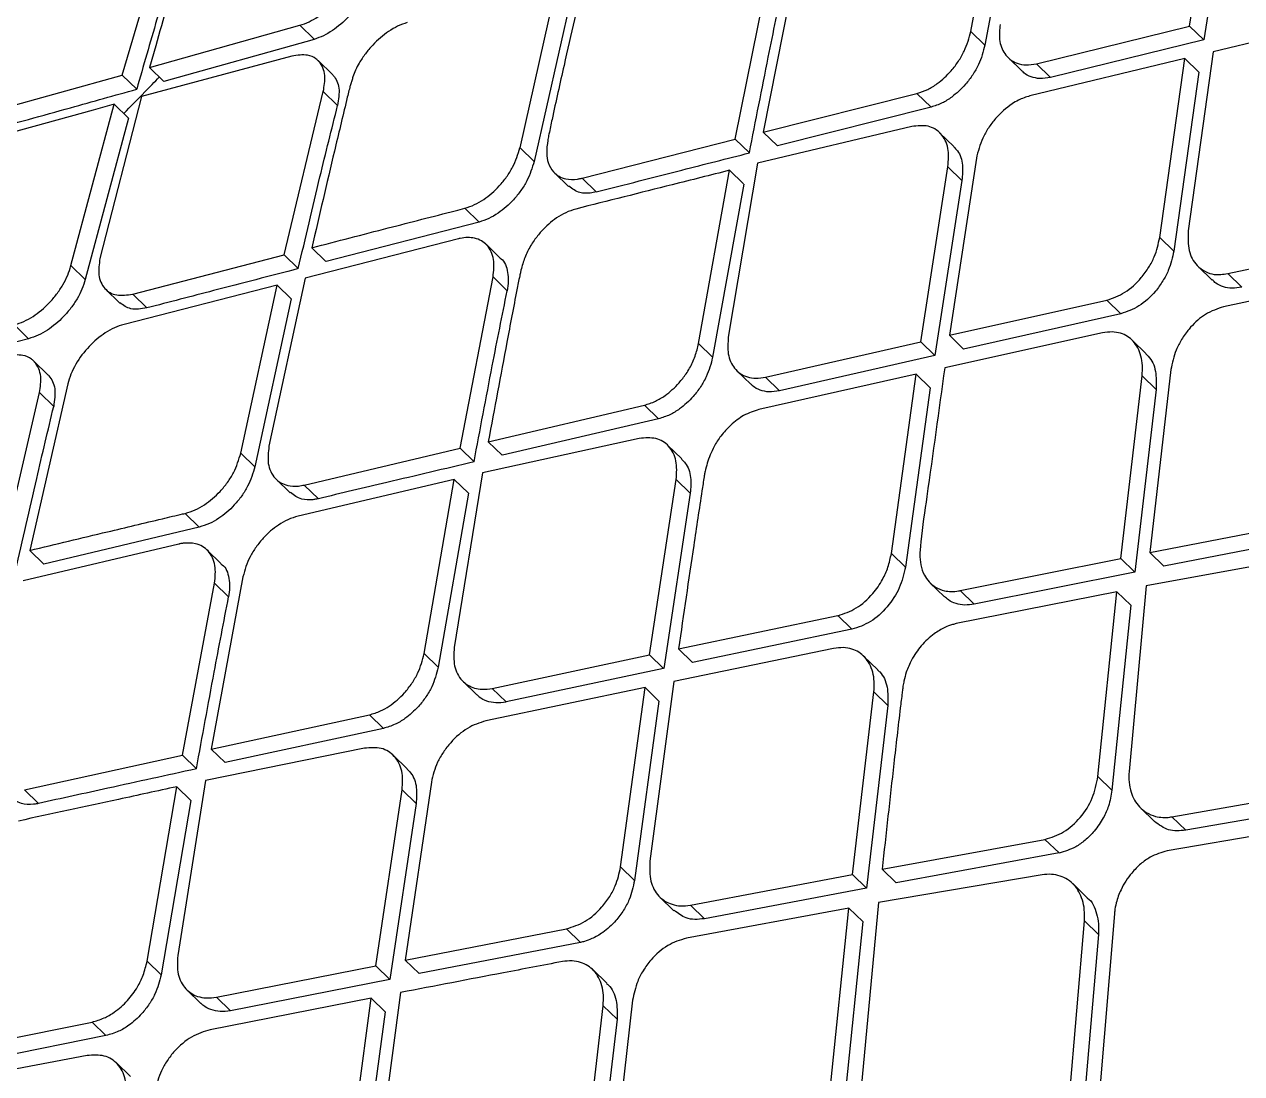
# Model space of a CAD drawing. Extents: x 400 to 501, y 484 to 634.
# Drawn here: x 489.89 to 490.94, y 521.33 to 522.235 of the extents above; entities that cross this region are included whole.
import ezdxf

# ---------------------------------------------------------------- set-up
doc = ezdxf.new("R2010")
doc.units = 0
doc.header["$MEASUREMENT"] = 0
doc.layers.add('DIM', color=3, linetype='Continuous')
doc.layers.add('GEOMETRY', color=3, linetype='Continuous', lineweight=25)

# ---------------------------------------------------------------- blocks, each defined once
blk = doc.blocks.new('2026 GRANDEE')
at = {"layer": 'GEOMETRY', "ltscale": 16}
for p, q in [((40.4708, -74.6071), (40.4947, -74.4566)), ((40.282, -74.6115), (40.3094, -74.4628)), ((40.5069, -74.4685), (40.483, -74.6189)), ((40.3216, -74.4747), (40.2942, -74.6233)), ((39.5501, -74.6493), (39.5901, -74.5129)), ((40.132, -74.5512), (40.103, -74.6983)), ((40.0789, -74.7044), (40.1083, -74.5576)), ((39.8932, -74.7118), (39.9256, -74.568)), ((39.9379, -74.58), (39.9054, -74.7236)), ((39.5736, -74.6427), (39.7031, -74.6063)), ((39.7031, -74.6063), (39.7155, -74.6183)), ((40.282, -74.6115), (40.2942, -74.6233)), ((40.3387, -74.6394), (40.4708, -74.6071)), ((40.4708, -74.6071), (40.4829, -74.6189)), ((40.5574, -74.6133), (40.491, -74.6291)), ((39.5789, -74.6239), (39.5736, -74.6427)), ((39.7155, -74.6184), (39.586, -74.6548)), ((40.483, -74.6189), (40.3508, -74.6512)), ((39.6964, -74.6329), (39.5666, -74.6678)), ((39.7313, -74.6487), (39.719, -74.6367)), ((40.3142, -74.6341), (40.3263, -74.6459)), ((40.4667, -74.6349), (40.3329, -74.6672)), ((40.445, -74.7892), (40.4667, -74.6349)), ((40.4667, -74.6349), (40.4788, -74.6467)), ((40.491, -74.6291), (40.4696, -74.7836)), ((39.5736, -74.6427), (39.586, -74.6548)), ((40.3387, -74.6394), (40.3508, -74.6512)), ((40.4788, -74.6467), (40.4571, -74.8009)), ((39.4202, -74.6854), (39.5501, -74.6493)), ((39.5501, -74.6493), (39.5625, -74.6614)), ((39.5666, -74.6678), (39.5308, -74.8073)), ((39.6896, -74.8042), (39.7235, -74.6635)), ((39.7235, -74.6635), (39.7358, -74.6755)), ((40.103, -74.6983), (40.2356, -74.665)), ((40.2356, -74.665), (40.2478, -74.6768)), ((39.5249, -74.6794), (39.413, -74.7102)), ((39.5058, -74.8135), (39.543, -74.6743)), ((39.543, -74.6743), (39.5554, -74.6864)), ((40.2478, -74.6768), (40.1152, -74.7102)), ((39.5555, -74.6864), (39.5181, -74.8255)), ((40.2311, -74.6936), (40.098, -74.7253)), ((40.103, -74.6983), (40.1152, -74.7102)), ((40.2674, -74.7108), (40.2551, -74.6989)), ((39.9467, -74.7381), (40.0789, -74.7044)), ((40.0789, -74.7044), (40.0911, -74.7163)), ((39.8932, -74.7118), (39.9054, -74.7236)), ((40.2868, -74.7209), (40.2635, -74.8736)), ((40.0472, -74.8807), (40.0739, -74.7313)), ((40.098, -74.7253), (40.0728, -74.8751)), ((40.0739, -74.7313), (40.086, -74.7431)), ((40.2389, -74.8791), (40.2623, -74.7282)), ((40.2623, -74.7282), (40.2744, -74.74)), ((39.9228, -74.7335), (39.935, -74.7453)), ((39.9467, -74.7381), (39.9589, -74.75)), ((40.2744, -74.74), (40.251, -74.8909)), ((40.0861, -74.7432), (40.0593, -74.8925)), ((39.8456, -74.764), (39.8578, -74.7759)), ((39.8578, -74.7759), (39.7259, -74.81)), ((39.84, -74.7904), (39.7077, -74.8242)), ((39.8761, -74.807), (39.8639, -74.7951)), ((40.445, -74.7892), (40.4571, -74.8009)), ((39.5591, -74.8381), (39.6896, -74.8042)), ((39.6896, -74.8042), (39.7019, -74.8161)), ((39.7136, -74.7981), (39.7258, -74.8099)), ((40.5036, -74.8204), (40.6082, -74.7979)), ((39.5058, -74.8135), (39.5181, -74.8255)), ((40.4781, -74.8142), (40.4901, -74.8259)), ((39.7077, -74.8242), (39.6766, -74.9693)), ((39.8414, -74.971), (39.8699, -74.8233)), ((39.8699, -74.8233), (39.8821, -74.8352)), ((40.6156, -74.8244), (40.5001, -74.8489)), ((40.5157, -74.8322), (40.5036, -74.8204)), ((39.5357, -74.8339), (39.548, -74.8458)), ((39.6837, -74.8303), (39.5516, -74.8642)), ((39.6523, -74.9751), (39.6837, -74.8303)), ((39.6959, -74.8422), (39.6837, -74.8303)), ((39.5591, -74.8381), (39.5713, -74.85)), ((39.6959, -74.8422), (39.6644, -74.9869)), ((40.2635, -74.8736), (40.3993, -74.8433)), ((40.3993, -74.8433), (40.4114, -74.855)), ((40.4114, -74.855), (40.2756, -74.8854)), ((39.457, -74.8646), (39.4692, -74.8765)), ((39.4693, -74.8765), (39.3376, -74.9108)), ((40.105, -74.9097), (40.2389, -74.8791)), ((40.251, -74.8909), (40.2389, -74.8791)), ((40.3956, -74.8715), (40.2595, -74.9015)), ((40.2635, -74.8736), (40.2756, -74.8854)), ((40.4333, -74.8896), (40.4211, -74.8778)), ((40.0472, -74.8807), (40.0593, -74.8925)), ((39.4859, -74.9077), (39.4737, -74.8958)), ((40.251, -74.8909), (40.1171, -74.9215)), ((40.0802, -74.9041), (40.0922, -74.9158)), ((40.2348, -74.907), (40.0993, -74.9376)), ((40.105, -74.9097), (40.1171, -74.9215)), ((40.2135, -75.0616), (40.2349, -74.907)), ((40.2348, -74.907), (40.2469, -74.9188)), ((40.4113, -75.0659), (40.4297, -74.9085)), ((40.4297, -74.9085), (40.4418, -74.9202)), ((40.4546, -74.9032), (40.4365, -75.0609)), ((39.5031, -74.9155), (39.4703, -75.0591)), ((40.247, -74.9188), (40.2256, -75.0734)), ((40.4418, -74.9202), (40.4234, -75.0777)), ((39.446, -75.0649), (39.4787, -74.923)), ((39.4787, -74.923), (39.4909, -74.9349)), ((39.8658, -74.9653), (40.0005, -74.9338)), ((40.0005, -74.9338), (40.0126, -74.9456)), ((40.0126, -74.9456), (39.878, -74.977)), ((39.996, -74.9626), (39.8609, -74.9923)), ((39.7071, -75.0027), (39.8414, -74.971)), ((39.8414, -74.971), (39.8535, -74.9828)), ((39.8658, -74.9653), (39.8779, -74.977)), ((40.0327, -74.9802), (40.0205, -74.9683)), ((39.6523, -74.9751), (39.6644, -74.9869)), ((39.8609, -74.9923), (39.8364, -75.1428)), ((39.6827, -74.9976), (39.6949, -75.0094)), ((39.8365, -74.998), (39.7018, -75.0295)), ((39.7192, -75.0145), (39.7071, -75.0027)), ((39.8104, -75.148), (39.8365, -74.998)), ((39.8486, -75.0098), (39.8365, -74.998)), ((40.005, -75.1492), (40.0279, -74.9979)), ((40.0279, -74.9979), (40.04, -75.0096)), ((39.8486, -75.0098), (39.8225, -75.1598)), ((40.04, -75.0096), (40.0171, -75.161)), ((39.6044, -75.0271), (39.6165, -75.0389)), ((40.4365, -75.0609), (40.5755, -75.0338)), ((39.6165, -75.0389), (39.4825, -75.0709)), ((40.5876, -75.0455), (40.4486, -75.0727)), ((39.5989, -75.0536), (39.4646, -75.0853)), ((39.4703, -75.0591), (39.4825, -75.0709)), ((39.6354, -75.0706), (39.6233, -75.0588)), ((40.2135, -75.0616), (40.2256, -75.0734)), ((40.2729, -75.0937), (40.4113, -75.0659)), ((40.4113, -75.0659), (40.4233, -75.0776)), ((40.5729, -75.0643), (40.4333, -75.0897)), ((40.4365, -75.0609), (40.4485, -75.0727)), ((40.4234, -75.0777), (40.285, -75.1055)), ((39.6019, -75.2357), (39.6297, -75.0873)), ((39.6542, -75.0817), (39.6267, -75.2303)), ((39.6297, -75.0873), (39.6418, -75.0991)), ((40.2471, -75.0872), (40.2591, -75.0988)), ((40.4081, -75.0947), (40.2695, -75.1222)), ((40.2729, -75.0937), (40.285, -75.1055)), ((40.3917, -75.254), (40.4081, -75.0947)), ((40.4081, -75.0947), (40.4202, -75.1064)), ((40.4333, -75.0897), (40.4185, -75.2496)), ((40.4202, -75.1064), (40.4038, -75.2658)), ((40.0299, -75.144), (40.1674, -75.1153)), ((40.1795, -75.1271), (40.1674, -75.1153)), ((40.1795, -75.1271), (40.042, -75.1557)), ((39.8104, -75.148), (39.8225, -75.1598)), ((39.8692, -75.178), (40.005, -75.1492)), ((40.005, -75.1492), (40.017, -75.161)), ((40.1637, -75.1436), (40.0259, -75.172)), ((40.0299, -75.144), (40.042, -75.1557)), ((40.2017, -75.162), (40.1896, -75.1502)), ((40.017, -75.161), (39.8813, -75.1897)), ((39.844, -75.172), (39.856, -75.1837)), ((40.0259, -75.172), (40.0051, -75.3271)), ((40.001, -75.1772), (39.8636, -75.206)), ((39.8692, -75.178), (39.8813, -75.1897)), ((39.9799, -75.332), (40.001, -75.1772)), ((40.001, -75.1772), (40.013, -75.1889)), ((40.18, -75.3386), (40.1984, -75.1811)), ((40.1984, -75.1811), (40.2104, -75.1928)), ((40.013, -75.1889), (39.9919, -75.3437)), ((40.2104, -75.1928), (40.1921, -75.3504)), ((39.6267, -75.2303), (39.7632, -75.2007)), ((39.7632, -75.2008), (39.7753, -75.2125)), ((39.7753, -75.2125), (39.6388, -75.242)), ((39.4656, -75.2655), (39.6019, -75.2357)), ((39.6019, -75.2357), (39.614, -75.2474)), ((39.7589, -75.2296), (39.6219, -75.2575)), ((39.6267, -75.2303), (39.6388, -75.242)), ((39.7959, -75.2475), (39.7838, -75.2357)), ((39.6219, -75.2575), (39.5979, -75.4084)), ((40.3917, -75.254), (40.4037, -75.2658)), ((39.4656, -75.2655), (39.4777, -75.2772)), ((39.5715, -75.4133), (39.5971, -75.2628)), ((39.5971, -75.2628), (39.6091, -75.2746)), ((39.7689, -75.4172), (39.7915, -75.2655)), ((39.7915, -75.2655), (39.8036, -75.2773)), ((39.8167, -75.2589), (39.7941, -75.4123)), ((40.4553, -75.2887), (40.5955, -75.2642)), ((39.6092, -75.2746), (39.5836, -75.425)), ((39.8036, -75.2773), (39.7809, -75.4289)), ((40.6077, -75.276), (40.4674, -75.3004)), ((40.4285, -75.2811), (40.4405, -75.2929)), ((40.4553, -75.2887), (40.4674, -75.3004)), ((40.5932, -75.2939), (40.4514, -75.3182)), ((40.2055, -75.3339), (40.346, -75.3082)), ((40.346, -75.3082), (40.3581, -75.3199)), ((40.3581, -75.3199), (40.2176, -75.3456)), ((39.9799, -75.332), (39.9919, -75.3437)), ((40.0401, -75.3649), (40.18, -75.3386)), ((40.18, -75.3386), (40.1921, -75.3503)), ((40.3435, -75.3388), (40.2024, -75.3627)), ((40.2055, -75.3339), (40.2176, -75.3456)), ((40.1921, -75.3504), (40.0522, -75.3766)), ((40.3821, -75.3582), (40.3699, -75.3464)), ((40.0139, -75.358), (40.0259, -75.3697)), ((40.1769, -75.3674), (40.0367, -75.3934)), ((40.0522, -75.3766), (40.0401, -75.3649)), ((40.1604, -75.5267), (40.1769, -75.3674)), ((40.189, -75.3791), (40.1769, -75.3674)), ((40.2024, -75.3627), (40.1875, -75.5225)), ((40.4059, -75.3725), (40.3923, -75.5347)), ((40.189, -75.3791), (40.1725, -75.5384)), ((40.3663, -75.5389), (40.38, -75.3785)), ((40.38, -75.3785), (40.3921, -75.3903)), ((39.7941, -75.4123), (39.9333, -75.3853)), ((39.9333, -75.3853), (39.9454, -75.397)), ((40.3921, -75.3903), (40.3784, -75.5507)), ((39.9454, -75.397), (39.8062, -75.424)), ((39.5715, -75.4133), (39.5836, -75.425)), ((39.7941, -75.4123), (39.8062, -75.424)), ((39.6314, -75.4443), (39.7688, -75.4172)), ((39.7689, -75.4172), (39.7809, -75.4289)), ((39.968, -75.4323), (39.9559, -75.4205)), ((39.7809, -75.4289), (39.6434, -75.456)), ((39.6057, -75.4379), (39.6177, -75.4496)), ((39.7649, -75.4452), (39.6258, -75.4723)), ((39.6314, -75.4443), (39.6434, -75.456)), ((39.744, -75.6002), (39.7649, -75.4452)), ((39.7649, -75.4452), (39.7769, -75.4569)), ((39.7902, -75.4403), (39.7696, -75.5956)), ((39.7769, -75.4569), (39.756, -75.6119)), ((39.9465, -75.6091), (39.9648, -75.4516)), ((39.9648, -75.4516), (39.9769, -75.4633)), ((39.9903, -75.4469), (39.9723, -75.6047)), ((39.3856, -75.4935), (39.524, -75.4657)), ((39.524, -75.4657), (39.536, -75.4773)), ((39.9769, -75.4633), (39.9586, -75.6209)), ((39.536, -75.4774), (39.3977, -75.5052)), ((39.5197, -75.4946), (39.3809, -75.5207)), ((39.5571, -75.5128), (39.545, -75.501))]:
    blk.add_line(p, q, dxfattribs=at)
at = {"layer": 'GEOMETRY', "ltscale": 16, "flags": 128}
blk.add_lwpolyline([(39.543, -74.6743), (39.5329, -74.6772), (39.5249, -74.6794)], dxfattribs=at)
at = {"layer": 'GEOMETRY', "ltscale": 16}
for points, knots in [([(40.1497, -73.709), (40.0127, -73.8419), (39.7344, -74.112), (39.3257, -74.5096), (38.9336, -74.8911), (38.5729, -75.2424), (38.2434, -75.5632), (37.9632, -75.8359), (37.7285, -76.0643), (37.5351, -76.2523), (37.361, -76.4215), (37.2052, -76.5728), (37.0576, -76.7162), (36.8887, -76.8801), (36.6825, -77.0802), (36.4323, -77.3228), (36.1506, -77.5956), (35.8375, -77.8988), (35.4928, -78.2323), (35.1244, -78.5882), (34.7337, -78.9655), (34.3219, -79.3632), (33.8821, -79.7881), (33.4291, -80.2259), (33.123, -80.5224), (32.9727, -80.668)], [0, 0, 0, 0, 0.057285, 0.116397, 0.171134, 0.221513, 0.267531, 0.309184, 0.338855, 0.365836, 0.39013, 0.411737, 0.431012, 0.451894, 0.482374, 0.517226, 0.556449, 0.600044, 0.64801, 0.700352, 0.753718, 0.810985, 0.872139, 0.937203, 1, 1, 1, 1]), ([(36.6233, -77.2588), (37.0522, -76.8403), (37.7117, -76.1969), (38.888, -75.0248), (39.6377, -74.2734), (40.1598, -73.75)], [0, 0, 0, 0, 0.360925, 0.55487, 1, 1, 1, 1]), ([(40.3833, -73.82), (40.3961, -73.8739), (40.4219, -73.9823), (40.4725, -74.1746), (40.5305, -74.3849), (40.5953, -74.6134), (40.6651, -74.8573), (40.7519, -75.1605), (40.8561, -75.5282), (40.9747, -75.9631), (41.0928, -76.4149), (41.1661, -76.7261), (41.2028, -76.8819)], [0, 0, 0, 0, 0.0809765, 0.1627064, 0.2454562, 0.32577, 0.4077134, 0.4912674, 0.6164638, 0.7433263, 0.8714641, 1, 1, 1, 1]), ([(38.8356, -75.1066), (39.0581, -74.8885), (39.3853, -74.568), (39.7116, -74.2469), (39.816, -74.1442)], [0, 0, 0, 0, 0.680374, 1, 1, 1, 1]), ([(39.6135, -74.5061), (39.6134, -74.5063), (39.6133, -74.5066), (39.6129, -74.5079), (39.6115, -74.5121), (39.6067, -74.5282), (39.5956, -74.5661), (39.5855, -74.6011), (39.5789, -74.6239)], [0, 0, 0, 0, 0.003559, 0.01015, 0.03245, 0.113553, 0.421816, 1, 1, 1, 1]), ([(39.6026, -74.525), (39.595, -74.5503), (39.5814, -74.5955), (39.5683, -74.6413), (39.5625, -74.6614)], [0, 0, 0, 0, 0.56, 1, 1, 1, 1]), ([(39.7031, -74.6063), (39.7058, -74.6054), (39.711, -74.6036), (39.7212, -74.5977), (39.731, -74.5895), (39.7393, -74.5797), (39.7448, -74.5716), (39.7491, -74.5632), (39.7509, -74.5578), (39.7517, -74.555)], [0, 0, 0, 0, 0.13459, 0.262683, 0.499083, 0.622951, 0.747645, 0.873213, 1, 1, 1, 1]), ([(39.9492, -74.5614), (39.9432, -74.5879), (39.9336, -74.6298), (39.9232, -74.676), (39.9187, -74.6974), (39.9174, -74.7034), (39.9171, -74.7053), (39.9171, -74.7055)], [0, 0, 0, 0, 0.5542, 0.876803, 0.963311, 0.995487, 1, 1, 1, 1]), ([(39.7641, -74.5671), (39.7633, -74.5698), (39.7615, -74.5753), (39.7572, -74.5836), (39.7517, -74.5917), (39.7434, -74.6015), (39.7336, -74.6097), (39.7234, -74.6157), (39.7182, -74.6174), (39.7155, -74.6184)], [0, 0, 0, 0, 0.126877, 0.252404, 0.376925, 0.500949, 0.736642, 0.8649, 1, 1, 1, 1]), ([(40.0911, -74.7163), (40.0965, -74.6887), (40.106, -74.6395), (40.1161, -74.5908), (40.1205, -74.5695)], [0, 0, 0, 0, 0.560001, 1, 1, 1, 1]), ([(39.7958, -74.604), (39.793, -74.6049), (39.7878, -74.6067), (39.7775, -74.6127), (39.7678, -74.621), (39.7596, -74.6308), (39.7535, -74.64), (39.7498, -74.648), (39.7482, -74.6537), (39.7477, -74.6552), (39.7475, -74.6557)], [0, 0, 0, 0, 0.136535, 0.265235, 0.498731, 0.623925, 0.748735, 0.924773, 0.974931, 1, 1, 1, 1]), ([(40.3073, -74.6055), (40.3069, -74.61), (40.306, -74.6196), (40.3099, -74.6296), (40.3157, -74.6359), (40.3219, -74.6393), (40.3297, -74.6409), (40.3356, -74.6399), (40.3387, -74.6394)], [0, 0, 0, 0, 0.199757, 0.432215, 0.561484, 0.699183, 0.845346, 1, 1, 1, 1]), ([(40.2356, -74.665), (40.2387, -74.664), (40.2445, -74.6621), (40.2548, -74.6558), (40.264, -74.6474), (40.2715, -74.6374), (40.2782, -74.6259), (40.2805, -74.6172), (40.282, -74.6115)], [0, 0, 0, 0, 0.150956, 0.284896, 0.500969, 0.631908, 0.759299, 1, 1, 1, 1]), ([(40.2942, -74.6233), (40.2927, -74.629), (40.2904, -74.6377), (40.2838, -74.6491), (40.2763, -74.659), (40.2672, -74.6674), (40.2569, -74.6739), (40.251, -74.6758), (40.2478, -74.6768)], [0, 0, 0, 0, 0.23841, 0.365256, 0.497015, 0.709751, 0.84528, 1, 1, 1, 1]), ([(39.7235, -74.6635), (39.7243, -74.6587), (39.7255, -74.6511), (39.7234, -74.6427), (39.7209, -74.6387), (39.7186, -74.6364), (39.7158, -74.634), (39.7091, -74.6309), (39.7011, -74.6322), (39.6964, -74.6329)], [0, 0, 0, 0, 0.228116, 0.358951, 0.500789, 0.5284, 0.579385, 0.751058, 1, 1, 1, 1]), ([(40.3508, -74.6512), (40.3477, -74.6517), (40.3417, -74.6527), (40.334, -74.651), (40.3289, -74.6486), (40.3269, -74.6463), (40.3265, -74.6457)], [0, 0, 0, 0, 0.3244818, 0.6304813, 0.918051, 1, 1, 1, 1]), ([(39.5513, -74.6824), (39.5574, -74.6762), (39.5676, -74.6657), (39.5779, -74.6552), (39.582, -74.6509)], [0, 0, 0, 0, 0.591594, 1, 1, 1, 1]), ([(39.7475, -74.6557), (39.7475, -74.6558), (39.7473, -74.6562), (39.7469, -74.6576), (39.7456, -74.6625), (39.7409, -74.6819), (39.7299, -74.7278), (39.72, -74.7703), (39.7136, -74.7981)], [0, 0, 0, 0, 0.003081, 0.009217, 0.030715, 0.110676, 0.418546, 1, 1, 1, 1]), ([(39.7313, -74.6487), (39.7316, -74.649), (39.7344, -74.6519), (39.7382, -74.6597), (39.7366, -74.6702), (39.7358, -74.6755)], [0, 0, 0, 0, 0.047501, 0.523044, 1, 1, 1, 1]), ([(39.4327, -74.6975), (39.457, -74.6908), (39.5003, -74.6788), (39.5435, -74.6667), (39.5625, -74.6614)], [0, 0, 0, 0, 0.56, 1, 1, 1, 1]), ([(40.3329, -74.6672), (40.3296, -74.6682), (40.3245, -74.6699), (40.3143, -74.6759), (40.3051, -74.684), (40.2971, -74.6947), (40.2905, -74.7062), (40.2883, -74.7151), (40.2868, -74.7209)], [0, 0, 0, 0, 0.161112, 0.250939, 0.500049, 0.630494, 0.757419, 1, 1, 1, 1]), ([(39.7019, -74.8161), (39.7081, -74.7897), (39.7191, -74.7425), (39.7307, -74.6959), (39.7358, -74.6755)], [0, 0, 0, 0, 0.560001, 1, 1, 1, 1]), ([(40.2623, -74.7282), (40.2627, -74.7227), (40.2633, -74.7143), (40.2601, -74.7052), (40.2551, -74.6978), (40.2457, -74.6919), (40.2359, -74.693), (40.2311, -74.6936)], [0, 0, 0, 0, 0.24335, 0.37029, 0.500543, 0.750047, 1, 1, 1, 1]), ([(39.9171, -74.7055), (39.9166, -74.7093), (39.9157, -74.7164), (39.9173, -74.7256), (39.9221, -74.7342), (39.9312, -74.7392), (39.9401, -74.7395), (39.9449, -74.7385), (39.9462, -74.7382), (39.9466, -74.7381), (39.9467, -74.7381), (39.9467, -74.7381)], [0, 0, 0, 0, 0.1686, 0.314286, 0.500831, 0.749908, 0.935304, 0.98281, 0.995195, 0.999509, 1, 1, 1, 1]), ([(40.2673, -74.711), (40.2684, -74.7121), (40.2723, -74.7161), (40.2757, -74.7258), (40.2748, -74.7355), (40.2744, -74.74)], [0, 0, 0, 0, 0.178053, 0.620395, 1, 1, 1, 1]), ([(39.8456, -74.764), (39.8484, -74.7631), (39.8538, -74.7614), (39.8641, -74.7554), (39.8737, -74.7471), (39.8817, -74.7371), (39.8888, -74.726), (39.8914, -74.7174), (39.8931, -74.7118)], [0, 0, 0, 0, 0.139178, 0.269056, 0.500231, 0.627372, 0.753383, 1, 1, 1, 1]), ([(39.9589, -74.75), (39.9835, -74.7437), (40.0276, -74.7324), (40.0717, -74.7212), (40.0911, -74.7163)], [0, 0, 0, 0, 0.56, 1, 1, 1, 1]), ([(39.9054, -74.7236), (39.9036, -74.7293), (39.901, -74.7378), (39.894, -74.749), (39.886, -74.7589), (39.8764, -74.7672), (39.8661, -74.7733), (39.8606, -74.775), (39.8578, -74.7759)], [0, 0, 0, 0, 0.246373, 0.372171, 0.499627, 0.729573, 0.85981, 1, 1, 1, 1]), ([(40.0739, -74.7313), (40.0574, -74.7355), (40.0132, -74.7466), (39.969, -74.7577), (39.9413, -74.7647)], [0, 0, 0, 0, 0.372707, 1, 1, 1, 1]), ([(39.9589, -74.75), (39.9571, -74.7503), (39.9522, -74.7514), (39.9433, -74.7511), (39.9382, -74.7473), (39.9352, -74.7451)], [0, 0, 0, 0, 0.182027, 0.523586, 1, 1, 1, 1]), ([(39.7136, -74.7981), (39.7356, -74.7924), (39.7768, -74.7817), (39.8208, -74.7704), (39.8428, -74.7648), (39.8456, -74.764)], [0, 0, 0, 0, 0.499999, 0.937966, 1, 1, 1, 1]), ([(39.9413, -74.7647), (39.9384, -74.7656), (39.9329, -74.7674), (39.9226, -74.7734), (39.9131, -74.7817), (39.9049, -74.7921), (39.8992, -74.8015), (39.8958, -74.8104), (39.8945, -74.8155), (39.894, -74.8173)], [0, 0, 0, 0, 0.141302, 0.269122, 0.500645, 0.625891, 0.769161, 0.919704, 1, 1, 1, 1]), ([(40.4696, -74.7836), (40.4695, -74.7895), (40.4691, -74.8011), (40.4756, -74.8128), (40.4838, -74.8188), (40.4929, -74.8219), (40.4996, -74.821), (40.5036, -74.8204)], [0, 0, 0, 0, 0.249333, 0.498924, 0.664441, 0.803178, 1, 1, 1, 1]), ([(39.8699, -74.8233), (39.8705, -74.8181), (39.8713, -74.81), (39.8685, -74.8012), (39.8638, -74.794), (39.8549, -74.789), (39.8454, -74.7891), (39.8405, -74.7903), (39.84, -74.7904)], [0, 0, 0, 0, 0.236342, 0.365111, 0.500741, 0.750186, 0.974838, 1, 1, 1, 1]), ([(40.3993, -74.8433), (40.4046, -74.8415), (40.4151, -74.8378), (40.4276, -74.8264), (40.4356, -74.8153), (40.4418, -74.8036), (40.4438, -74.7948), (40.445, -74.7892)], [0, 0, 0, 0, 0.24954, 0.499848, 0.638927, 0.7691, 1, 1, 1, 1]), ([(40.4571, -74.8009), (40.4559, -74.8065), (40.454, -74.8153), (40.4477, -74.827), (40.4436, -74.8328), (40.4412, -74.8356), (40.4412, -74.8356), (40.437, -74.8406), (40.4273, -74.8496), (40.4167, -74.8532), (40.4114, -74.855)], [0, 0, 0, 0, 0.230099, 0.359963, 0.499355, 0.499405, 0.499419, 0.499426, 0.749854, 1, 1, 1, 1]), ([(39.457, -74.8646), (39.4597, -74.8637), (39.465, -74.862), (39.4754, -74.8562), (39.4852, -74.848), (39.4936, -74.8382), (39.499, -74.8302), (39.5033, -74.8217), (39.505, -74.8163), (39.5058, -74.8135)], [0, 0, 0, 0, 0.13428, 0.262277, 0.498959, 0.623009, 0.74781, 0.873385, 1, 1, 1, 1]), ([(39.5308, -74.8073), (39.5301, -74.8122), (39.529, -74.8198), (39.5314, -74.8281), (39.5357, -74.8349), (39.5446, -74.8401), (39.5542, -74.8387), (39.5591, -74.8381)], [0, 0, 0, 0, 0.233293, 0.363102, 0.501454, 0.750916, 1, 1, 1, 1]), ([(39.7019, -74.8161), (39.6775, -74.8225), (39.634, -74.8337), (39.5905, -74.845), (39.5713, -74.85)], [0, 0, 0, 0, 0.56, 1, 1, 1, 1]), ([(39.8759, -74.8072), (39.8762, -74.8074), (39.8801, -74.8094), (39.8823, -74.817), (39.8834, -74.8268), (39.8825, -74.8324), (39.8821, -74.8352)], [0, 0, 0, 0, 0.040671, 0.518395, 0.763233, 1, 1, 1, 1]), ([(39.5181, -74.8255), (39.5173, -74.8282), (39.5156, -74.8337), (39.5113, -74.8421), (39.5059, -74.8501), (39.4976, -74.8599), (39.4877, -74.8681), (39.4773, -74.8739), (39.472, -74.8756), (39.4693, -74.8765)], [0, 0, 0, 0, 0.126378, 0.251653, 0.37609, 0.499947, 0.736286, 0.864779, 1, 1, 1, 1]), ([(39.894, -74.8173), (39.8939, -74.8179), (39.8935, -74.8195), (39.8923, -74.8252), (39.8883, -74.8453), (39.8793, -74.8929), (39.8711, -74.9367), (39.8658, -74.9653)], [0, 0, 0, 0, 0.011694, 0.035115, 0.11719, 0.422323, 1, 1, 1, 1]), ([(40.5157, -74.8322), (40.5129, -74.8326), (40.5073, -74.8334), (40.4998, -74.832), (40.494, -74.8295), (40.4913, -74.8267), (40.4903, -74.8257)], [0, 0, 0, 0, 0.286123, 0.565144, 0.837199, 1, 1, 1, 1]), ([(39.8535, -74.9828), (39.8587, -74.9551), (39.868, -74.9056), (39.8778, -74.8567), (39.8821, -74.8352)], [0, 0, 0, 0, 0.560001, 1, 1, 1, 1]), ([(39.5713, -74.85), (39.5664, -74.8508), (39.557, -74.8522), (39.551, -74.8477), (39.5481, -74.8456)], [0, 0, 0, 0, 0.520056, 1, 1, 1, 1]), ([(40.5001, -74.8489), (40.4948, -74.8507), (40.4847, -74.8541), (40.475, -74.8628), (40.4683, -74.8705), (40.4638, -74.8768), (40.4576, -74.8886), (40.4557, -74.8975), (40.4546, -74.9032)], [0, 0, 0, 0, 0.249691, 0.472366, 0.499673, 0.639048, 0.769034, 1, 1, 1, 1]), ([(39.5516, -74.8642), (39.5488, -74.865), (39.5434, -74.8667), (39.5331, -74.8726), (39.5209, -74.8828), (39.5111, -74.8958), (39.5055, -74.9071), (39.5039, -74.9127), (39.5031, -74.9155)], [0, 0, 0, 0, 0.136565, 0.265411, 0.499405, 0.745529, 0.871767, 1, 1, 1, 1]), ([(40.0728, -74.8751), (40.0725, -74.8801), (40.0718, -74.8905), (40.0766, -74.9008), (40.0829, -74.9068), (40.0892, -74.9098), (40.0966, -74.9111), (40.1022, -74.9102), (40.105, -74.9097)], [0, 0, 0, 0, 0.222565, 0.462636, 0.590015, 0.722004, 0.858651, 1, 1, 1, 1]), ([(40.4297, -74.9085), (40.4299, -74.9055), (40.4304, -74.8995), (40.4286, -74.8887), (40.423, -74.8779), (40.4133, -74.8719), (40.4039, -74.8703), (40.3984, -74.8711), (40.3956, -74.8715)], [0, 0, 0, 0, 0.126357, 0.251888, 0.49976, 0.733174, 0.862506, 1, 1, 1, 1]), ([(40.0005, -74.9338), (40.0036, -74.9329), (40.0096, -74.931), (40.02, -74.9248), (40.0291, -74.9165), (40.0369, -74.9065), (40.0424, -74.8969), (40.0456, -74.8878), (40.0468, -74.8825), (40.0472, -74.8807)], [0, 0, 0, 0, 0.153406, 0.288077, 0.500438, 0.626779, 0.76952, 0.921832, 1, 1, 1, 1]), ([(40.4331, -74.8898), (40.4338, -74.8904), (40.4379, -74.8939), (40.4423, -74.9039), (40.4419, -74.9149), (40.4418, -74.9202)], [0, 0, 0, 0, 0.095915, 0.559748, 1, 1, 1, 1]), ([(39.4787, -74.923), (39.4794, -74.9181), (39.4805, -74.9105), (39.4782, -74.902), (39.4757, -74.8978), (39.4733, -74.8954), (39.4703, -74.8929), (39.4635, -74.8897), (39.4554, -74.8908), (39.4506, -74.8914)], [0, 0, 0, 0, 0.22871, 0.359434, 0.50086, 0.53013, 0.581653, 0.751051, 1, 1, 1, 1]), ([(40.0593, -74.8925), (40.0579, -74.8982), (40.0556, -74.9068), (40.049, -74.9182), (40.0415, -74.928), (40.0324, -74.9364), (40.022, -74.9427), (40.0159, -74.9446), (40.0126, -74.9456)], [0, 0, 0, 0, 0.237403, 0.364457, 0.496856, 0.705394, 0.841997, 1, 1, 1, 1]), ([(39.4859, -74.9077), (39.4862, -74.9079), (39.4891, -74.9109), (39.4931, -74.919), (39.4916, -74.9296), (39.4909, -74.9349)], [0, 0, 0, 0, 0.048449, 0.523522, 1, 1, 1, 1]), ([(40.2595, -74.9015), (40.2544, -74.9385), (40.2476, -74.9886), (40.2401, -75.0399), (40.2386, -75.0548), (40.2385, -75.0564)], [0, 0, 0, 0, 0.7180276, 0.9703586, 1, 1, 1, 1]), ([(40.1171, -74.9215), (40.114, -74.9219), (40.108, -74.9229), (40.1002, -74.9211), (40.095, -74.9186), (40.0929, -74.9162), (40.0923, -74.9156)], [0, 0, 0, 0, 0.3187763, 0.6207889, 0.9060859, 1, 1, 1, 1]), ([(39.4581, -75.0767), (39.4641, -75.0501), (39.4748, -75.0025), (39.486, -74.9555), (39.4909, -74.9349)], [0, 0, 0, 0, 0.560001, 1, 1, 1, 1]), ([(40.0993, -74.9376), (40.0949, -74.939), (40.0865, -74.9417), (40.0752, -74.9503), (40.0666, -74.9597), (40.0594, -74.9708), (40.0551, -74.9817), (40.0534, -74.9886), (40.0528, -74.9909)], [0, 0, 0, 0, 0.210977, 0.397445, 0.559354, 0.696669, 0.896887, 1, 1, 1, 1]), ([(40.0279, -74.9979), (40.0283, -74.9923), (40.0288, -74.9839), (40.0255, -74.9748), (40.0204, -74.9672), (40.0109, -74.9612), (40.001, -74.9621), (39.996, -74.9626)], [0, 0, 0, 0, 0.244421, 0.371163, 0.50069, 0.750161, 1, 1, 1, 1]), ([(39.6766, -74.9693), (39.676, -74.9744), (39.6751, -74.9824), (39.6779, -74.9913), (39.6827, -74.9987), (39.691, -75.0034), (39.7003, -75.004), (39.7054, -75.003), (39.7071, -75.0027)], [0, 0, 0, 0, 0.234566, 0.363734, 0.500575, 0.749624, 0.915441, 1, 1, 1, 1]), ([(39.6044, -75.0271), (39.6072, -75.0262), (39.6128, -75.0245), (39.6232, -75.0187), (39.6329, -75.0104), (39.641, -75.0005), (39.648, -74.9894), (39.6506, -74.9808), (39.6523, -74.9751)], [0, 0, 0, 0, 0.139245, 0.269125, 0.500036, 0.627463, 0.753596, 1, 1, 1, 1]), ([(39.8535, -74.9828), (39.8284, -74.9887), (39.7836, -74.9992), (39.7389, -75.0098), (39.7192, -75.0145)], [0, 0, 0, 0, 0.56, 1, 1, 1, 1]), ([(40.0325, -74.9803), (40.0336, -74.9814), (40.0376, -74.9854), (40.0412, -74.9952), (40.0404, -75.005), (40.04, -75.0096)], [0, 0, 0, 0, 0.168111, 0.612804, 1, 1, 1, 1]), ([(39.6644, -74.9869), (39.6628, -74.9926), (39.6602, -75.0011), (39.6532, -75.0122), (39.6452, -75.0221), (39.6355, -75.0304), (39.625, -75.0363), (39.6194, -75.038), (39.6165, -75.0389)], [0, 0, 0, 0, 0.245391, 0.371225, 0.4989, 0.728411, 0.859039, 1, 1, 1, 1]), ([(40.0528, -74.9909), (40.0528, -74.9911), (40.0527, -74.9915), (40.0524, -74.993), (40.0515, -74.9985), (40.0483, -75.0193), (40.0409, -75.0687), (40.0342, -75.1142), (40.0299, -75.144)], [0, 0, 0, 0, 0.003122, 0.009305, 0.030886, 0.110942, 0.418682, 1, 1, 1, 1]), ([(39.7192, -75.0145), (39.7186, -75.0146), (39.717, -75.015), (39.7121, -75.0157), (39.7034, -75.0155), (39.6981, -75.0115), (39.6951, -75.0092)], [0, 0, 0, 0, 0.058546, 0.165577, 0.524179, 1, 1, 1, 1]), ([(39.4703, -75.0591), (39.4926, -75.0537), (39.5308, -75.0446), (39.5747, -75.0341), (39.597, -75.0288), (39.6036, -75.0273), (39.6044, -75.0271)], [0, 0, 0, 0, 0.499999, 0.853454, 0.982761, 1, 1, 1, 1]), ([(39.7018, -75.0295), (39.6989, -75.0303), (39.6932, -75.0321), (39.6827, -75.038), (39.6732, -75.0462), (39.6654, -75.056), (39.6583, -75.0672), (39.6558, -75.0759), (39.6542, -75.0817)], [0, 0, 0, 0, 0.143742, 0.275079, 0.499771, 0.625926, 0.751472, 1, 1, 1, 1]), ([(39.6297, -75.0873), (39.6302, -75.0821), (39.631, -75.0739), (39.6281, -75.065), (39.6232, -75.0576), (39.6147, -75.0528), (39.6055, -75.0524), (39.6006, -75.0532), (39.5993, -75.0535), (39.599, -75.0536), (39.5989, -75.0536), (39.5989, -75.0536), (39.5989, -75.0536), (39.5989, -75.0536), (39.5989, -75.0536)], [0, 0, 0, 0, 0.237001, 0.365578, 0.500634, 0.749898, 0.937048, 0.984123, 0.995963, 0.998957, 0.999722, 0.999922, 0.999992, 1, 1, 1, 1]), ([(40.2385, -75.0564), (40.2383, -75.0583), (40.2379, -75.0637), (40.2386, -75.0719), (40.2415, -75.0801), (40.2459, -75.0864), (40.2517, -75.0912), (40.2599, -75.0945), (40.2679, -75.0949), (40.2724, -75.0938), (40.2729, -75.0937)], [0, 0, 0, 0, 0.079322, 0.224044, 0.374642, 0.500235, 0.624133, 0.773373, 0.973603, 1, 1, 1, 1]), ([(40.1674, -75.1154), (40.1727, -75.1136), (40.1833, -75.11), (40.1969, -75.0979), (40.2057, -75.0852), (40.2111, -75.0731), (40.2127, -75.0656), (40.2135, -75.0616)], [0, 0, 0, 0, 0.249641, 0.499157, 0.68661, 0.832999, 1, 1, 1, 1]), ([(39.6352, -75.0708), (39.6356, -75.071), (39.6396, -75.0731), (39.6419, -75.0808), (39.643, -75.0907), (39.6422, -75.0963), (39.6418, -75.0991)], [0, 0, 0, 0, 0.041793, 0.518982, 0.763162, 1, 1, 1, 1]), ([(40.2256, -75.0734), (40.2242, -75.0794), (40.2214, -75.0915), (40.2103, -75.1084), (40.1958, -75.1217), (40.1849, -75.1253), (40.1795, -75.1271)], [0, 0, 0, 0, 0.2484337, 0.4947327, 0.7474844, 1, 1, 1, 1]), ([(39.614, -75.2474), (39.6191, -75.2196), (39.6281, -75.1699), (39.6376, -75.1208), (39.6418, -75.0991)], [0, 0, 0, 0, 0.56, 1, 1, 1, 1]), ([(40.285, -75.1055), (40.2822, -75.1058), (40.2767, -75.1066), (40.2692, -75.1051), (40.2632, -75.1026), (40.2604, -75.0998), (40.2593, -75.0987)], [0, 0, 0, 0, 0.280467, 0.555541, 0.825348, 1, 1, 1, 1]), ([(40.2695, -75.1222), (40.2684, -75.1225), (40.2651, -75.1232), (40.2587, -75.1257), (40.2493, -75.1313), (40.2391, -75.1407), (40.2311, -75.1524), (40.2265, -75.163), (40.2245, -75.1707), (40.2238, -75.1746), (40.2235, -75.1761)], [0, 0, 0, 0, 0.052846, 0.153889, 0.30299, 0.499941, 0.688231, 0.834397, 0.938321, 1, 1, 1, 1]), ([(39.7632, -75.2008), (39.7665, -75.1998), (39.7722, -75.1982), (39.7827, -75.1922), (39.7921, -75.184), (39.8, -75.1738), (39.8067, -75.1625), (39.8089, -75.1537), (39.8104, -75.148)], [0, 0, 0, 0, 0.152835, 0.272557, 0.499964, 0.632857, 0.760754, 1, 1, 1, 1]), ([(39.8364, -75.1428), (39.8361, -75.1483), (39.8356, -75.1566), (39.839, -75.1657), (39.8441, -75.1731), (39.8517, -75.1776), (39.8609, -75.1792), (39.8663, -75.1784), (39.8692, -75.178)], [0, 0, 0, 0, 0.243314, 0.370158, 0.500178, 0.735573, 0.857057, 1, 1, 1, 1]), ([(40.1984, -75.1811), (40.1986, -75.1781), (40.199, -75.1721), (40.1972, -75.1613), (40.1914, -75.1503), (40.1816, -75.1442), (40.172, -75.1425), (40.1665, -75.1432), (40.1637, -75.1436)], [0, 0, 0, 0, 0.127348, 0.253245, 0.499893, 0.735335, 0.864115, 1, 1, 1, 1]), ([(39.8225, -75.1598), (39.821, -75.1655), (39.8188, -75.1742), (39.8121, -75.1855), (39.8046, -75.1952), (39.7954, -75.2034), (39.7849, -75.2097), (39.7787, -75.2115), (39.7753, -75.2125)], [0, 0, 0, 0, 0.238568, 0.366068, 0.498739, 0.703318, 0.840243, 1, 1, 1, 1]), ([(40.2016, -75.1621), (40.2022, -75.1627), (40.2063, -75.1662), (40.2108, -75.1762), (40.2106, -75.1874), (40.2104, -75.1928)], [0, 0, 0, 0, 0.085575, 0.551963, 1, 1, 1, 1]), ([(39.8813, -75.1898), (39.8782, -75.1902), (39.8722, -75.191), (39.8644, -75.1892), (39.859, -75.1867), (39.8568, -75.1842), (39.8562, -75.1835)], [0, 0, 0, 0, 0.3129452, 0.6108702, 0.8938178, 1, 1, 1, 1]), ([(40.2235, -75.1761), (40.2234, -75.1768), (40.2232, -75.1787), (40.2224, -75.1849), (40.2198, -75.2065), (40.214, -75.2571), (40.2089, -75.3035), (40.2055, -75.3339)], [0, 0, 0, 0, 0.012803, 0.037084, 0.120103, 0.423995, 1, 1, 1, 1]), ([(39.8636, -75.206), (39.8583, -75.2077), (39.8477, -75.2112), (39.8351, -75.2223), (39.8269, -75.2328), (39.8203, -75.2443), (39.8181, -75.2531), (39.8167, -75.2589)], [0, 0, 0, 0, 0.249816, 0.499225, 0.630994, 0.758529, 1, 1, 1, 1]), ([(39.7915, -75.2655), (39.7918, -75.2599), (39.7923, -75.2515), (39.7889, -75.2422), (39.7837, -75.2346), (39.774, -75.2284), (39.7639, -75.2292), (39.7589, -75.2296)], [0, 0, 0, 0, 0.245515, 0.372042, 0.500808, 0.750261, 1, 1, 1, 1]), ([(39.614, -75.2474), (39.5885, -75.253), (39.5431, -75.2629), (39.4977, -75.2729), (39.4777, -75.2772)], [0, 0, 0, 0, 0.56, 1, 1, 1, 1]), ([(39.7958, -75.2476), (39.7968, -75.2487), (39.8009, -75.2526), (39.8046, -75.2625), (39.8039, -75.2726), (39.8036, -75.2773)], [0, 0, 0, 0, 0.157829, 0.60498, 1, 1, 1, 1]), ([(40.346, -75.3082), (40.3515, -75.3065), (40.3624, -75.3031), (40.377, -75.2899), (40.388, -75.2727), (40.3904, -75.2603), (40.3917, -75.254)], [0, 0, 0, 0, 0.250063, 0.499974, 0.749964, 1, 1, 1, 1]), ([(40.4185, -75.2496), (40.4184, -75.2528), (40.4182, -75.259), (40.4205, -75.27), (40.4256, -75.279), (40.4335, -75.2855), (40.4421, -75.2891), (40.4503, -75.2898), (40.4548, -75.2888), (40.4553, -75.2887)], [0, 0, 0, 0, 0.133242, 0.261067, 0.499663, 0.625182, 0.774525, 0.975793, 1, 1, 1, 1]), ([(39.5971, -75.2628), (39.5803, -75.2665), (39.5348, -75.2763), (39.4893, -75.2861), (39.4605, -75.2924)], [0, 0, 0, 0, 0.367991, 1, 1, 1, 1]), ([(40.4038, -75.2658), (40.403, -75.2704), (40.4017, -75.2785), (40.3962, -75.2905), (40.3893, -75.3007), (40.381, -75.309), (40.3707, -75.3163), (40.363, -75.3185), (40.3581, -75.32)], [0, 0, 0, 0, 0.184004, 0.325788, 0.500494, 0.645803, 0.777626, 1, 1, 1, 1]), ([(39.4777, -75.2773), (39.4777, -75.2773), (39.4775, -75.2773), (39.4771, -75.2774), (39.4758, -75.2777), (39.4708, -75.2784), (39.4618, -75.2781), (39.4562, -75.2738), (39.4531, -75.2715)], [0, 0, 0, 0, 0.004867, 0.013467, 0.041868, 0.143446, 0.524597, 1, 1, 1, 1]), ([(40.4674, -75.3004), (40.4623, -75.3008), (40.452, -75.3015), (40.4444, -75.2957), (40.4406, -75.2928)], [0, 0, 0, 0, 0.500906, 1, 1, 1, 1]), ([(40.4514, -75.3182), (40.4464, -75.3196), (40.4386, -75.3219), (40.4283, -75.3293), (40.4193, -75.3383), (40.4118, -75.35), (40.4076, -75.3615), (40.4063, -75.3684), (40.406, -75.3715), (40.4059, -75.3722), (40.4059, -75.3725), (40.4059, -75.3725), (40.4059, -75.3725), (40.4059, -75.3725)], [0, 0, 0, 0, 0.22443, 0.355991, 0.499956, 0.716941, 0.872822, 0.967245, 0.99134, 0.997599, 0.999282, 0.999911, 1, 1, 1, 1]), ([(40.0051, -75.3271), (40.005, -75.333), (40.0047, -75.3447), (40.0121, -75.3579), (40.0221, -75.3641), (40.0318, -75.3659), (40.0373, -75.3653), (40.0401, -75.3649)], [0, 0, 0, 0, 0.25263, 0.499394, 0.738901, 0.866864, 1, 1, 1, 1]), ([(39.9333, -75.3853), (39.9387, -75.3836), (39.9495, -75.3802), (39.9623, -75.3689), (39.9706, -75.3578), (39.9768, -75.3461), (39.9787, -75.3375), (39.9799, -75.332)], [0, 0, 0, 0, 0.249597, 0.49915, 0.643396, 0.775169, 1, 1, 1, 1]), ([(40.38, -75.3785), (40.3801, -75.3753), (40.3803, -75.369), (40.378, -75.3579), (40.3718, -75.3465), (40.3615, -75.34), (40.3516, -75.338), (40.3462, -75.3385), (40.3435, -75.3388)], [0, 0, 0, 0, 0.134087, 0.262243, 0.500012, 0.745247, 0.871525, 1, 1, 1, 1]), ([(39.9919, -75.3437), (39.9907, -75.3492), (39.9889, -75.3579), (39.9826, -75.3696), (39.9752, -75.3796), (39.9657, -75.3882), (39.9562, -75.3936), (39.9497, -75.396), (39.9465, -75.3968), (39.9454, -75.397)], [0, 0, 0, 0, 0.225381, 0.356643, 0.499895, 0.697692, 0.847107, 0.947924, 1, 1, 1, 1]), ([(40.3819, -75.3584), (40.3822, -75.3585), (40.3867, -75.3612), (40.39, -75.3697), (40.3925, -75.3808), (40.3922, -75.3871), (40.3921, -75.3903)], [0, 0, 0, 0, 0.029419, 0.506755, 0.751604, 1, 1, 1, 1]), ([(40.0522, -75.3766), (40.0494, -75.3769), (40.044, -75.3776), (40.0345, -75.3761), (40.0294, -75.3719), (40.0262, -75.3693)], [0, 0, 0, 0, 0.274551, 0.545624, 1, 1, 1, 1]), ([(40.0367, -75.3934), (40.0312, -75.3951), (40.0204, -75.3985), (40.0076, -75.4098), (39.9994, -75.421), (39.9932, -75.4327), (39.9914, -75.4414), (39.9903, -75.4469)], [0, 0, 0, 0, 0.249635, 0.499222, 0.644571, 0.776627, 1, 1, 1, 1]), ([(39.524, -75.4657), (39.5274, -75.4647), (39.5339, -75.4629), (39.5445, -75.4567), (39.5546, -75.4478), (39.563, -75.4365), (39.5687, -75.4247), (39.5705, -75.4173), (39.5715, -75.4133)], [0, 0, 0, 0, 0.162409, 0.300037, 0.500165, 0.683109, 0.828227, 1, 1, 1, 1]), ([(39.5979, -75.4084), (39.5976, -75.414), (39.5971, -75.4224), (39.6007, -75.4315), (39.6057, -75.4388), (39.6132, -75.4435), (39.6226, -75.4454), (39.6284, -75.4447), (39.6314, -75.4443)], [0, 0, 0, 0, 0.24442, 0.371001, 0.500189, 0.723205, 0.854985, 1, 1, 1, 1]), ([(39.9297, -75.4136), (39.9127, -75.4168), (39.8662, -75.4257), (39.8197, -75.4346), (39.7902, -75.4403)], [0, 0, 0, 0, 0.364698, 1, 1, 1, 1]), ([(39.9648, -75.4516), (39.9651, -75.4485), (39.9655, -75.4425), (39.9636, -75.4317), (39.9577, -75.4206), (39.9477, -75.4144), (39.938, -75.4126), (39.9325, -75.4132), (39.9297, -75.4136)], [0, 0, 0, 0, 0.128517, 0.254834, 0.50001, 0.737597, 0.865803, 1, 1, 1, 1]), ([(39.5836, -75.425), (39.5822, -75.4306), (39.58, -75.4392), (39.5734, -75.4504), (39.5661, -75.4599), (39.557, -75.4681), (39.5463, -75.4745), (39.5396, -75.4763), (39.536, -75.4774)], [0, 0, 0, 0, 0.234131, 0.361315, 0.494968, 0.689991, 0.830488, 1, 1, 1, 1]), ([(39.9678, -75.4324), (39.9684, -75.4329), (39.9725, -75.4363), (39.9772, -75.4464), (39.977, -75.4577), (39.9769, -75.4633)], [0, 0, 0, 0, 0.073875, 0.543179, 1, 1, 1, 1]), ([(39.6434, -75.456), (39.6403, -75.4564), (39.6344, -75.4571), (39.6265, -75.4553), (39.621, -75.4527), (39.6186, -75.4501), (39.6179, -75.4494)], [0, 0, 0, 0, 0.306691, 0.600227, 0.880643, 1, 1, 1, 1]), ([(39.6258, -75.4723), (39.6204, -75.474), (39.6096, -75.4774), (39.5969, -75.4883), (39.5887, -75.4988), (39.582, -75.5102), (39.5798, -75.519), (39.5784, -75.5248)], [0, 0, 0, 0, 0.249779, 0.499107, 0.631751, 0.759606, 1, 1, 1, 1]), ([(39.5529, -75.5311), (39.5532, -75.5255), (39.5538, -75.5141), (39.5468, -75.5012), (39.5351, -75.4936), (39.5248, -75.4942), (39.5197, -75.4946)], [0, 0, 0, 0, 0.247049, 0.500285, 0.750026, 1, 1, 1, 1])]:
    blk.add_open_spline(points, degree=3, knots=knots, dxfattribs=at)

msp = doc.modelspace()

# ---------------------------------------------------------------- block references
at = {"layer": 'DIM'}
msp.add_blockref('2026 GRANDEE', (450.4248, 596.8403), dxfattribs=at)

doc.saveas('drawing.dxf')
